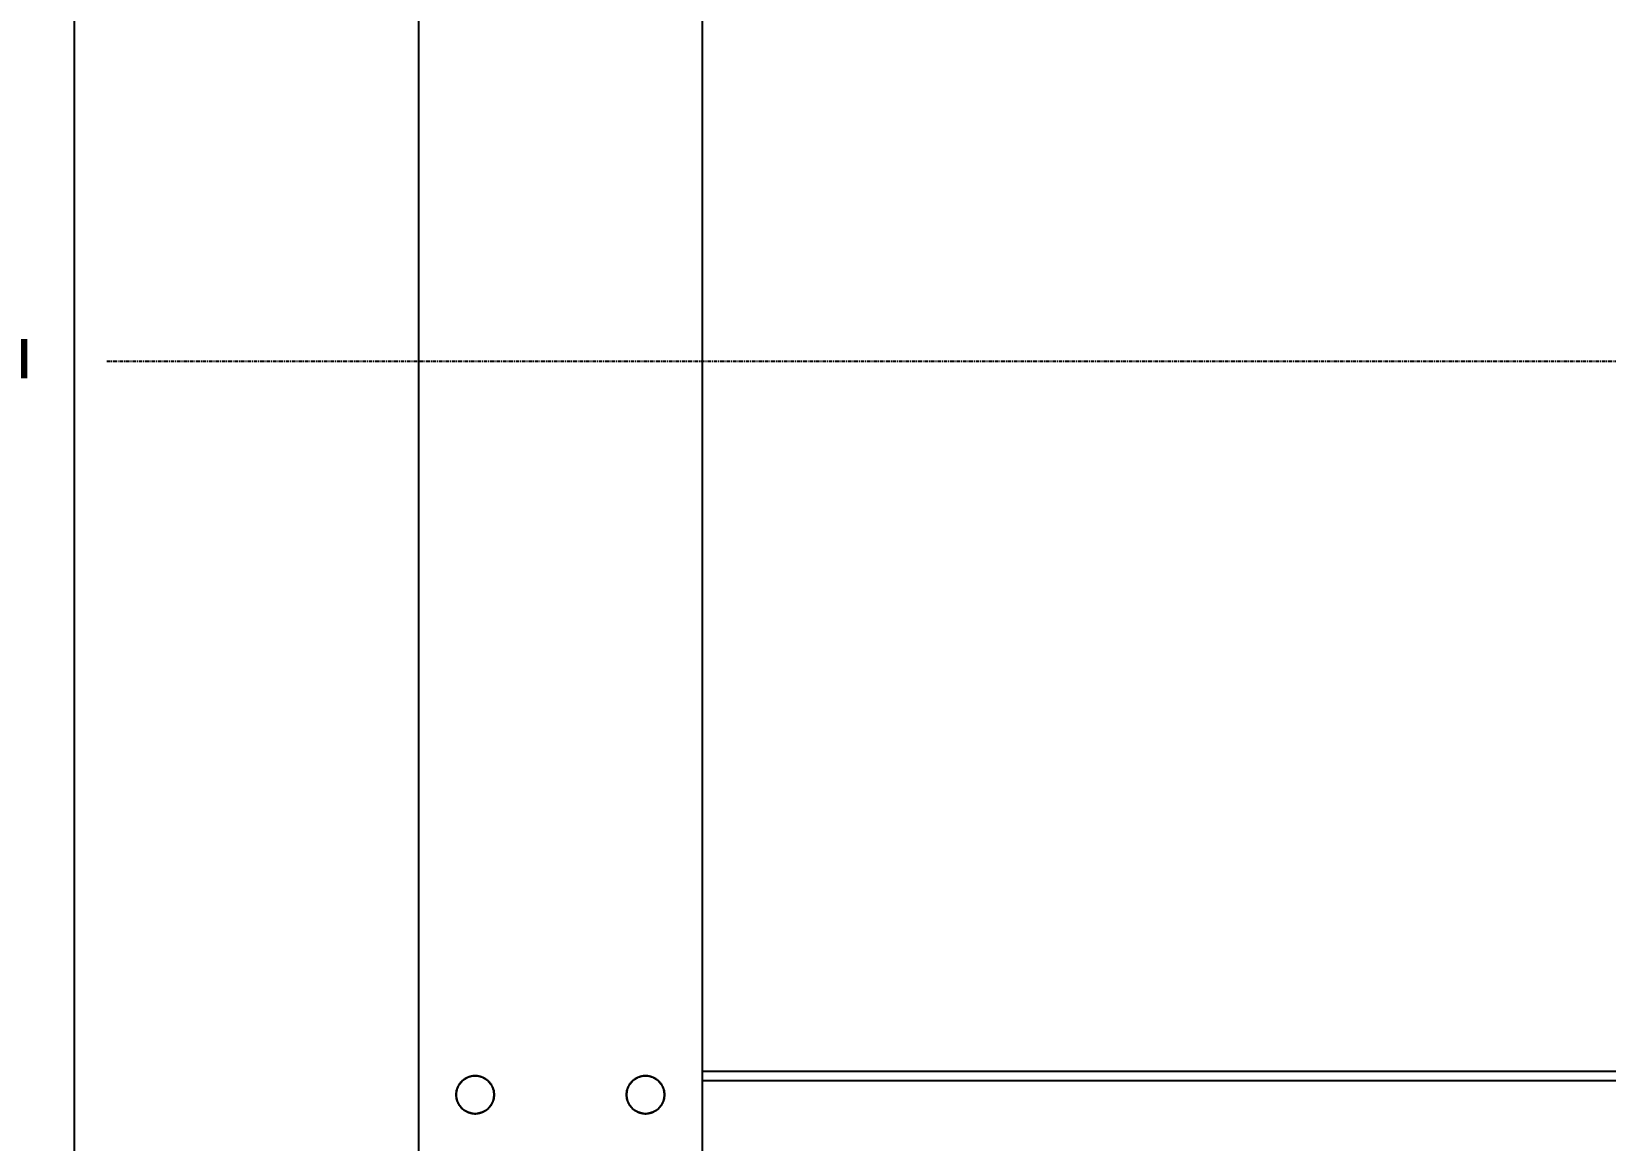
# Model space of a CAD drawing. Header units: millimetres. Extents: x 9226 to 36041, y 16031 to 21779.
# Drawn here: x 14409.5 to 14575.8, y 17306.1 to 17423.3 of the extents above; entities that cross this region are included whole.
import ezdxf

# ---------------------------------------------------------------- set-up
doc = ezdxf.new("R2010")
doc.units = ezdxf.units.MM
doc.linetypes.add('CENTER', pattern=[0.6, 0.375, -0.075, 0.075, -0.075])
doc.layers.add('02___PRT_ALL_AXES', color=7, linetype='Continuous')
doc.layers.add('center', color=1, linetype='CENTER')
doc.styles.get("Standard").update_dxf_attribs({"font": 'arial.ttf'})
doc.dimstyles.new('ISO-15', dxfattribs={"dimtxt": 15, "dimasz": 4, "dimexe": 1.25, "dimexo": 5, "dimgap": 5, "dimtad": 1, "dimtoh": 1, "dimdec": 1, "dimdsep": 46, "dimtxsty": 'Standard', "dimcen": 2.5, "dimadec": 0, "dimazin": 0, "dimtfac": 1, "dimtdec": 1, "dimtmove": 0, "dimatfit": 3, "dimfxl": 1, "dimarcsym": 0})

# ---------------------------------------------------------------- blocks, each defined once
blk = doc.blocks.new('*D284')
at = {"color": 0, "lineweight": -2, "transparency": 16777216}
for p, q in [((14460.33, 17564.46), (14412.73, 17564.46)), ((14413.98, 17560.46), (14413.98, 17222.46)), ((14445.33, 17218.46), (14412.73, 17218.46))]:
    blk.add_line(p, q, dxfattribs=at)
at = {"color": 0, "transparency": 16777216}
for points in [[(14413.32, 17560.46), (14414.65, 17560.46), (14413.98, 17564.46)], [(14413.32, 17222.46), (14414.65, 17222.46), (14413.98, 17218.46)]]:
    blk.add_solid(points, dxfattribs=at)
at = {"layer": 'Defpoints', "color": 0, "transparency": 16777216}
for p in [(14465.33, 17564.46), (14413.98, 17218.46), (14450.33, 17218.46)]:
    blk.add_point(p, dxfattribs=at)
at = {"color": 0, "transparency": 16777216, "insert": (14399.27, 17391.46), "char_height": 15, "attachment_point": 5, "rotation": 90}
blk.add_mtext('346mm [1\'-1 5/8"]', dxfattribs=at)

msp = doc.modelspace()

# ---------------------------------------------------------------- linework, layer by layer
at = {"color": 7, "linetype": 'Continuous'}
for p, q in [((14450.331, 17553.456), (14450.331, 17218.456)), ((14480.331, 17553.456), (14480.331, 17218.456)), ((14454.685, 17312.092), (14454.652, 17312.132)), ((14454.652, 17312.132), (14454.701, 17312.114)), ((14454.736, 17312.163), (14454.705, 17312.204)), ((14454.705, 17312.204), (14454.753, 17312.184)), ((14454.791, 17312.231), (14454.761, 17312.274)), ((14454.761, 17312.274), (14454.808, 17312.252)), ((14454.848, 17312.297), (14454.82, 17312.341)), ((14454.82, 17312.341), (14454.866, 17312.317)), ((14454.908, 17312.361), (14454.882, 17312.406)), ((14454.882, 17312.406), (14454.927, 17312.38)), ((14454.97, 17312.422), (14454.946, 17312.468)), ((14454.946, 17312.468), (14454.99, 17312.44)), ((14455.035, 17312.48), (14455.014, 17312.526)), ((14455.014, 17312.526), (14455.056, 17312.497)), ((14455.103, 17312.535), (14455.083, 17312.582)), ((14455.083, 17312.582), (14455.124, 17312.551)), ((14455.173, 17312.587), (14455.155, 17312.635)), ((14455.155, 17312.635), (14455.195, 17312.602)), ((14455.245, 17312.636), (14455.23, 17312.685)), ((14455.23, 17312.685), (14455.268, 17312.65)), ((14455.32, 17312.681), (14455.306, 17312.731)), ((14455.306, 17312.731), (14455.343, 17312.695)), ((14455.396, 17312.724), (14455.385, 17312.774)), ((14455.385, 17312.774), (14455.42, 17312.736)), ((14455.474, 17312.763), (14455.465, 17312.814)), ((14455.465, 17312.814), (14455.498, 17312.774)), ((14455.554, 17312.799), (14455.547, 17312.85)), ((14455.547, 17312.85), (14455.578, 17312.809)), ((14455.635, 17312.831), (14455.63, 17312.882)), ((14455.63, 17312.882), (14455.66, 17312.84)), ((14455.717, 17312.859), (14455.715, 17312.911)), ((14455.715, 17312.911), (14455.743, 17312.868)), ((14455.801, 17312.884), (14455.801, 17312.936)), ((14455.801, 17312.936), (14455.827, 17312.891)), ((14455.885, 17312.906), (14455.888, 17312.957)), ((14455.888, 17312.957), (14455.911, 17312.912)), ((14455.971, 17312.923), (14455.975, 17312.975)), ((14455.975, 17312.975), (14455.997, 17312.928)), ((14456.057, 17312.937), (14456.064, 17312.989)), ((14456.064, 17312.989), (14456.083, 17312.941)), ((14456.144, 17312.947), (14456.153, 17312.998)), ((14456.153, 17312.998), (14456.17, 17312.95)), ((14456.231, 17312.954), (14456.242, 17313.004)), ((14456.242, 17313.004), (14456.257, 17312.955)), ((14456.318, 17312.956), (14456.331, 17313.006)), ((14456.331, 17313.006), (14456.345, 17312.956)), ((14456.405, 17312.955), (14456.421, 17313.004)), ((14456.421, 17313.004), (14456.432, 17312.954)), ((14456.492, 17312.95), (14456.51, 17312.998)), ((14456.51, 17312.998), (14456.519, 17312.947)), ((14456.579, 17312.941), (14456.599, 17312.989)), ((14456.599, 17312.989), (14456.606, 17312.937)), ((14456.665, 17312.928), (14456.687, 17312.975)), ((14456.687, 17312.975), (14456.692, 17312.923)), ((14456.751, 17312.912), (14456.775, 17312.957)), ((14456.775, 17312.957), (14456.777, 17312.906)), ((14456.836, 17312.891), (14456.862, 17312.936)), ((14456.862, 17312.936), (14456.862, 17312.884)), ((14456.92, 17312.868), (14456.948, 17312.911)), ((14456.948, 17312.911), (14456.945, 17312.859)), ((14457.003, 17312.84), (14457.032, 17312.882)), ((14457.032, 17312.882), (14457.028, 17312.831)), ((14457.084, 17312.809), (14457.116, 17312.85)), ((14457.116, 17312.85), (14457.109, 17312.799)), ((14457.164, 17312.774), (14457.198, 17312.814)), ((14457.198, 17312.814), (14457.189, 17312.763)), ((14457.243, 17312.736), (14457.278, 17312.774)), ((14457.278, 17312.774), (14457.267, 17312.724)), ((14457.32, 17312.695), (14457.356, 17312.731)), ((14457.356, 17312.731), (14457.343, 17312.681)), ((14457.395, 17312.65), (14457.433, 17312.685)), ((14457.433, 17312.685), (14457.417, 17312.636)), ((14457.467, 17312.602), (14457.507, 17312.635)), ((14457.507, 17312.635), (14457.489, 17312.587)), ((14457.538, 17312.551), (14457.579, 17312.582)), ((14457.579, 17312.582), (14457.559, 17312.535)), ((14457.607, 17312.497), (14457.649, 17312.526)), ((14457.649, 17312.526), (14457.627, 17312.48)), ((14457.673, 17312.44), (14457.716, 17312.468)), ((14457.716, 17312.468), (14457.692, 17312.422)), ((14457.736, 17312.38), (14457.781, 17312.406)), ((14457.781, 17312.406), (14457.755, 17312.361)), ((14457.797, 17312.317), (14457.843, 17312.341)), ((14457.843, 17312.341), (14457.815, 17312.297)), ((14457.855, 17312.252), (14457.902, 17312.274)), ((14457.902, 17312.274), (14457.872, 17312.231)), ((14457.91, 17312.184), (14457.958, 17312.204)), ((14457.958, 17312.204), (14457.926, 17312.163)), ((14457.962, 17312.114), (14458.011, 17312.132)), ((14458.011, 17312.132), (14457.977, 17312.092)), ((14472.685, 17312.092), (14472.652, 17312.132)), ((14472.652, 17312.132), (14472.701, 17312.114)), ((14472.736, 17312.163), (14472.705, 17312.204)), ((14472.705, 17312.204), (14472.753, 17312.184)), ((14472.791, 17312.231), (14472.761, 17312.274)), ((14472.761, 17312.274), (14472.808, 17312.252)), ((14472.848, 17312.297), (14472.82, 17312.341)), ((14472.82, 17312.341), (14472.866, 17312.317)), ((14472.908, 17312.361), (14472.882, 17312.406)), ((14472.882, 17312.406), (14472.927, 17312.38)), ((14472.97, 17312.422), (14472.946, 17312.468)), ((14472.946, 17312.468), (14472.99, 17312.44)), ((14473.035, 17312.48), (14473.014, 17312.526)), ((14473.014, 17312.526), (14473.056, 17312.497)), ((14473.103, 17312.535), (14473.083, 17312.582)), ((14473.083, 17312.582), (14473.124, 17312.551)), ((14473.173, 17312.587), (14473.155, 17312.635)), ((14473.155, 17312.635), (14473.195, 17312.602)), ((14473.245, 17312.636), (14473.23, 17312.685)), ((14473.23, 17312.685), (14473.268, 17312.65)), ((14473.32, 17312.681), (14473.306, 17312.731)), ((14473.306, 17312.731), (14473.343, 17312.695)), ((14473.396, 17312.724), (14473.385, 17312.774)), ((14473.385, 17312.774), (14473.42, 17312.736)), ((14473.474, 17312.763), (14473.465, 17312.814)), ((14473.465, 17312.814), (14473.498, 17312.774)), ((14473.554, 17312.799), (14473.547, 17312.85)), ((14473.547, 17312.85), (14473.578, 17312.809)), ((14473.635, 17312.831), (14473.63, 17312.882)), ((14473.63, 17312.882), (14473.66, 17312.84)), ((14473.717, 17312.859), (14473.715, 17312.911)), ((14473.715, 17312.911), (14473.743, 17312.868)), ((14473.801, 17312.884), (14473.801, 17312.936)), ((14473.801, 17312.936), (14473.827, 17312.891)), ((14473.885, 17312.906), (14473.888, 17312.957)), ((14473.888, 17312.957), (14473.911, 17312.912)), ((14473.971, 17312.923), (14473.975, 17312.975)), ((14473.975, 17312.975), (14473.997, 17312.928)), ((14474.057, 17312.937), (14474.064, 17312.989)), ((14474.064, 17312.989), (14474.083, 17312.941)), ((14474.144, 17312.947), (14474.153, 17312.998)), ((14474.153, 17312.998), (14474.17, 17312.95)), ((14474.231, 17312.954), (14474.242, 17313.004)), ((14474.242, 17313.004), (14474.257, 17312.955)), ((14474.318, 17312.956), (14474.331, 17313.006)), ((14474.331, 17313.006), (14474.345, 17312.956)), ((14474.405, 17312.955), (14474.421, 17313.004)), ((14474.421, 17313.004), (14474.432, 17312.954)), ((14474.492, 17312.95), (14474.51, 17312.998)), ((14474.51, 17312.998), (14474.519, 17312.947)), ((14474.579, 17312.941), (14474.599, 17312.989)), ((14474.599, 17312.989), (14474.606, 17312.937)), ((14474.665, 17312.928), (14474.687, 17312.975)), ((14474.687, 17312.975), (14474.692, 17312.923)), ((14474.751, 17312.912), (14474.775, 17312.957)), ((14474.775, 17312.957), (14474.777, 17312.906)), ((14474.836, 17312.891), (14474.862, 17312.936)), ((14474.862, 17312.936), (14474.862, 17312.884)), ((14474.92, 17312.868), (14474.948, 17312.911)), ((14474.948, 17312.911), (14474.945, 17312.859)), ((14475.003, 17312.84), (14475.032, 17312.882)), ((14475.032, 17312.882), (14475.028, 17312.831)), ((14475.084, 17312.809), (14475.116, 17312.85)), ((14475.116, 17312.85), (14475.109, 17312.799)), ((14475.164, 17312.774), (14475.198, 17312.814)), ((14475.198, 17312.814), (14475.189, 17312.763)), ((14475.243, 17312.736), (14475.278, 17312.774)), ((14475.278, 17312.774), (14475.267, 17312.724)), ((14475.32, 17312.695), (14475.356, 17312.731)), ((14475.356, 17312.731), (14475.343, 17312.681)), ((14475.395, 17312.65), (14475.433, 17312.685)), ((14475.433, 17312.685), (14475.417, 17312.636)), ((14475.467, 17312.602), (14475.507, 17312.635)), ((14475.507, 17312.635), (14475.489, 17312.587)), ((14475.538, 17312.551), (14475.579, 17312.582)), ((14475.579, 17312.582), (14475.559, 17312.535)), ((14475.607, 17312.497), (14475.649, 17312.526)), ((14475.649, 17312.526), (14475.627, 17312.48)), ((14475.673, 17312.44), (14475.716, 17312.468)), ((14475.716, 17312.468), (14475.692, 17312.422)), ((14475.736, 17312.38), (14475.781, 17312.406)), ((14475.781, 17312.406), (14475.755, 17312.361)), ((14475.797, 17312.317), (14475.843, 17312.341)), ((14475.843, 17312.341), (14475.815, 17312.297)), ((14475.855, 17312.252), (14475.902, 17312.274)), ((14475.902, 17312.274), (14475.872, 17312.231)), ((14475.91, 17312.184), (14475.958, 17312.204)), ((14475.958, 17312.204), (14475.926, 17312.163)), ((14475.962, 17312.114), (14476.011, 17312.132)), ((14476.011, 17312.132), (14475.977, 17312.092)), ((14480.331, 17313.456), (15017.331, 17313.456)), ((14454.281, 17310.956), (14454.331, 17310.969)), ((14454.331, 17310.943), (14454.281, 17310.956)), ((14454.283, 17311.046), (14454.334, 17311.057)), ((14454.333, 17311.03), (14454.283, 17311.046)), ((14454.283, 17310.867), (14454.333, 17310.882)), ((14454.334, 17310.855), (14454.283, 17310.867)), ((14454.289, 17311.135), (14454.34, 17311.144)), ((14454.338, 17311.117), (14454.289, 17311.135)), ((14454.289, 17310.777), (14454.338, 17310.795)), ((14454.34, 17310.768), (14454.289, 17310.777)), ((14454.299, 17311.224), (14454.35, 17311.23)), ((14454.347, 17311.204), (14454.299, 17311.224)), ((14454.299, 17310.689), (14454.347, 17310.708)), ((14454.35, 17310.682), (14454.299, 17310.689)), ((14454.312, 17311.312), (14454.364, 17311.317)), ((14454.359, 17311.29), (14454.312, 17311.312)), ((14454.312, 17310.6), (14454.359, 17310.622)), ((14454.364, 17310.596), (14454.312, 17310.6)), ((14454.33, 17311.4), (14454.382, 17311.402)), ((14454.376, 17311.376), (14454.33, 17311.4)), ((14454.33, 17310.512), (14454.376, 17310.536)), ((14454.382, 17310.51), (14454.33, 17310.512)), ((14454.396, 17311.461), (14454.351, 17311.487)), ((14454.351, 17311.487), (14454.403, 17311.487)), ((14454.351, 17310.426), (14454.396, 17310.451)), ((14454.403, 17310.426), (14454.351, 17310.426)), ((14454.42, 17311.545), (14454.376, 17311.573)), ((14454.376, 17311.573), (14454.428, 17311.57)), ((14454.447, 17311.628), (14454.405, 17311.657)), ((14454.405, 17311.657), (14454.456, 17311.653)), ((14454.478, 17311.709), (14454.437, 17311.741)), ((14454.437, 17311.741), (14454.489, 17311.734)), ((14454.513, 17311.789), (14454.473, 17311.822)), ((14454.473, 17311.822), (14454.524, 17311.813)), ((14454.551, 17311.868), (14454.513, 17311.903)), ((14454.513, 17311.903), (14454.563, 17311.891)), ((14454.593, 17311.944), (14454.556, 17311.981)), ((14454.556, 17311.981), (14454.606, 17311.968)), ((14454.637, 17312.019), (14454.602, 17312.058)), ((14454.602, 17312.058), (14454.652, 17312.042)), ((14458.011, 17312.042), (14458.06, 17312.058)), ((14458.06, 17312.058), (14458.025, 17312.019)), ((14458.057, 17311.968), (14458.107, 17311.981)), ((14458.107, 17311.981), (14458.07, 17311.944)), ((14458.099, 17311.891), (14458.15, 17311.903)), ((14458.15, 17311.903), (14458.111, 17311.868)), ((14458.138, 17311.813), (14458.189, 17311.822)), ((14458.189, 17311.822), (14458.149, 17311.789)), ((14458.174, 17311.734), (14458.225, 17311.741)), ((14458.225, 17311.741), (14458.184, 17311.709)), ((14458.206, 17311.653), (14458.258, 17311.657)), ((14458.258, 17311.657), (14458.215, 17311.628)), ((14458.235, 17311.57), (14458.286, 17311.573)), ((14458.286, 17311.573), (14458.243, 17311.545)), ((14458.26, 17311.487), (14458.311, 17311.487)), ((14458.311, 17310.426), (14458.26, 17310.426)), ((14458.311, 17311.487), (14458.267, 17311.461)), ((14458.267, 17310.451), (14458.311, 17310.426)), ((14458.281, 17311.402), (14458.333, 17311.4)), ((14458.333, 17310.512), (14458.281, 17310.51)), ((14458.333, 17311.4), (14458.287, 17311.376)), ((14458.287, 17310.536), (14458.333, 17310.512)), ((14458.298, 17311.317), (14458.35, 17311.312)), ((14458.35, 17310.6), (14458.298, 17310.596)), ((14458.35, 17311.312), (14458.303, 17311.29)), ((14458.303, 17310.622), (14458.35, 17310.6)), ((14458.312, 17311.23), (14458.364, 17311.224)), ((14458.364, 17310.689), (14458.312, 17310.682)), ((14458.364, 17311.224), (14458.316, 17311.204)), ((14458.316, 17310.708), (14458.364, 17310.689)), ((14458.322, 17311.144), (14458.373, 17311.135)), ((14458.373, 17310.777), (14458.322, 17310.768)), ((14458.373, 17311.135), (14458.325, 17311.117)), ((14458.325, 17310.795), (14458.373, 17310.777)), ((14458.329, 17311.057), (14458.379, 17311.046)), ((14458.379, 17310.867), (14458.329, 17310.855)), ((14458.379, 17311.046), (14458.33, 17311.03)), ((14458.33, 17310.882), (14458.379, 17310.867)), ((14458.331, 17310.969), (14458.381, 17310.956)), ((14458.381, 17310.956), (14458.331, 17310.943)), ((14472.281, 17310.956), (14472.331, 17310.969)), ((14472.331, 17310.943), (14472.281, 17310.956)), ((14472.283, 17311.046), (14472.334, 17311.057)), ((14472.333, 17311.03), (14472.283, 17311.046)), ((14472.283, 17310.867), (14472.333, 17310.882)), ((14472.334, 17310.855), (14472.283, 17310.867)), ((14472.289, 17311.135), (14472.34, 17311.144)), ((14472.338, 17311.117), (14472.289, 17311.135)), ((14472.289, 17310.777), (14472.338, 17310.795)), ((14472.34, 17310.768), (14472.289, 17310.777)), ((14472.299, 17311.224), (14472.35, 17311.23)), ((14472.347, 17311.204), (14472.299, 17311.224)), ((14472.299, 17310.689), (14472.347, 17310.708)), ((14472.35, 17310.682), (14472.299, 17310.689)), ((14472.312, 17311.312), (14472.364, 17311.317)), ((14472.359, 17311.29), (14472.312, 17311.312)), ((14472.312, 17310.6), (14472.359, 17310.622)), ((14472.364, 17310.596), (14472.312, 17310.6)), ((14472.33, 17311.4), (14472.382, 17311.402)), ((14472.376, 17311.376), (14472.33, 17311.4)), ((14472.33, 17310.512), (14472.376, 17310.536)), ((14472.382, 17310.51), (14472.33, 17310.512)), ((14472.396, 17311.461), (14472.351, 17311.487)), ((14472.351, 17311.487), (14472.403, 17311.487)), ((14472.351, 17310.426), (14472.396, 17310.451)), ((14472.403, 17310.426), (14472.351, 17310.426)), ((14472.42, 17311.545), (14472.376, 17311.573)), ((14472.376, 17311.573), (14472.428, 17311.57)), ((14472.447, 17311.628), (14472.405, 17311.657)), ((14472.405, 17311.657), (14472.456, 17311.653)), ((14472.478, 17311.709), (14472.437, 17311.741)), ((14472.437, 17311.741), (14472.489, 17311.734)), ((14472.513, 17311.789), (14472.473, 17311.822)), ((14472.473, 17311.822), (14472.524, 17311.813)), ((14472.551, 17311.868), (14472.513, 17311.903)), ((14472.513, 17311.903), (14472.563, 17311.891)), ((14472.593, 17311.944), (14472.556, 17311.981)), ((14472.556, 17311.981), (14472.606, 17311.968)), ((14472.637, 17312.019), (14472.602, 17312.058)), ((14472.602, 17312.058), (14472.652, 17312.042)), ((14476.011, 17312.042), (14476.06, 17312.058)), ((14476.06, 17312.058), (14476.025, 17312.019)), ((14476.057, 17311.968), (14476.107, 17311.981)), ((14476.107, 17311.981), (14476.07, 17311.944)), ((14476.099, 17311.891), (14476.15, 17311.903)), ((14476.15, 17311.903), (14476.111, 17311.868)), ((14476.138, 17311.813), (14476.189, 17311.822)), ((14476.189, 17311.822), (14476.149, 17311.789)), ((14476.174, 17311.734), (14476.225, 17311.741)), ((14476.225, 17311.741), (14476.184, 17311.709)), ((14476.206, 17311.653), (14476.258, 17311.657)), ((14476.258, 17311.657), (14476.215, 17311.628)), ((14476.235, 17311.57), (14476.286, 17311.573)), ((14476.286, 17311.573), (14476.243, 17311.545)), ((14476.26, 17311.487), (14476.311, 17311.487)), ((14476.311, 17310.426), (14476.26, 17310.426)), ((14476.311, 17311.487), (14476.267, 17311.461)), ((14476.267, 17310.451), (14476.311, 17310.426)), ((14476.281, 17311.402), (14476.333, 17311.4)), ((14476.333, 17310.512), (14476.281, 17310.51)), ((14476.333, 17311.4), (14476.287, 17311.376)), ((14476.287, 17310.536), (14476.333, 17310.512)), ((14476.298, 17311.317), (14476.35, 17311.312)), ((14476.35, 17310.6), (14476.298, 17310.596)), ((14476.35, 17311.312), (14476.303, 17311.29)), ((14476.303, 17310.622), (14476.35, 17310.6)), ((14476.312, 17311.23), (14476.364, 17311.224)), ((14476.364, 17310.689), (14476.312, 17310.682)), ((14476.364, 17311.224), (14476.316, 17311.204)), ((14476.316, 17310.708), (14476.364, 17310.689)), ((14476.322, 17311.144), (14476.373, 17311.135)), ((14476.373, 17310.777), (14476.322, 17310.768)), ((14476.373, 17311.135), (14476.325, 17311.117)), ((14476.325, 17310.795), (14476.373, 17310.777)), ((14476.329, 17311.057), (14476.379, 17311.046)), ((14476.379, 17310.867), (14476.329, 17310.855)), ((14476.379, 17311.046), (14476.33, 17311.03)), ((14476.33, 17310.882), (14476.379, 17310.867)), ((14476.331, 17310.969), (14476.381, 17310.956)), ((14476.381, 17310.956), (14476.331, 17310.943)), ((14454.376, 17310.34), (14454.42, 17310.367)), ((14454.428, 17310.342), (14454.376, 17310.34)), ((14454.405, 17310.255), (14454.447, 17310.285)), ((14454.456, 17310.259), (14454.405, 17310.255)), ((14454.437, 17310.172), (14454.478, 17310.203)), ((14454.489, 17310.178), (14454.437, 17310.172)), ((14454.473, 17310.09), (14454.513, 17310.123)), ((14454.524, 17310.099), (14454.473, 17310.09)), ((14454.513, 17310.009), (14454.551, 17310.045)), ((14454.563, 17310.021), (14454.513, 17310.009)), ((14454.556, 17309.931), (14454.593, 17309.968)), ((14454.606, 17309.944), (14454.556, 17309.931)), ((14454.602, 17309.855), (14454.637, 17309.893)), ((14454.652, 17309.87), (14454.602, 17309.855)), ((14454.652, 17309.78), (14454.685, 17309.82)), ((14454.701, 17309.798), (14454.652, 17309.78)), ((14454.705, 17309.708), (14454.736, 17309.749)), ((14454.753, 17309.728), (14454.705, 17309.708)), ((14454.761, 17309.638), (14454.791, 17309.681)), ((14454.808, 17309.66), (14454.761, 17309.638)), ((14454.82, 17309.571), (14454.848, 17309.615)), ((14454.866, 17309.595), (14454.82, 17309.571)), ((14454.882, 17309.507), (14454.908, 17309.551)), ((14454.927, 17309.532), (14454.882, 17309.507)), ((14454.946, 17309.445), (14454.97, 17309.491)), ((14454.99, 17309.473), (14454.946, 17309.445)), ((14455.014, 17309.386), (14455.035, 17309.433)), ((14455.056, 17309.415), (14455.014, 17309.386)), ((14455.083, 17309.33), (14455.103, 17309.378)), ((14455.124, 17309.361), (14455.083, 17309.33)), ((14455.155, 17309.277), (14455.173, 17309.326)), ((14455.195, 17309.31), (14455.155, 17309.277)), ((14455.23, 17309.227), (14455.245, 17309.277)), ((14455.268, 17309.262), (14455.23, 17309.227)), ((14455.306, 17309.181), (14455.32, 17309.231)), ((14455.343, 17309.217), (14455.306, 17309.181)), ((14455.385, 17309.138), (14455.396, 17309.188)), ((14455.42, 17309.176), (14455.385, 17309.138)), ((14455.465, 17309.098), (14455.474, 17309.149)), ((14455.498, 17309.138), (14455.465, 17309.098)), ((14455.547, 17309.062), (14455.554, 17309.113)), ((14455.578, 17309.103), (14455.547, 17309.062)), ((14455.63, 17309.03), (14455.635, 17309.081)), ((14455.66, 17309.072), (14455.63, 17309.03)), ((14455.715, 17309.001), (14455.717, 17309.053)), ((14455.743, 17309.045), (14455.715, 17309.001)), ((14455.801, 17308.976), (14455.801, 17309.028)), ((14455.827, 17309.021), (14455.801, 17308.976)), ((14455.888, 17308.955), (14455.885, 17309.006)), ((14455.911, 17309.001), (14455.888, 17308.955)), ((14455.975, 17308.937), (14455.971, 17308.989)), ((14455.997, 17308.984), (14455.975, 17308.937)), ((14456.064, 17308.924), (14456.057, 17308.975)), ((14456.083, 17308.971), (14456.064, 17308.924)), ((14456.153, 17308.914), (14456.144, 17308.965)), ((14456.17, 17308.963), (14456.153, 17308.914)), ((14456.242, 17308.908), (14456.231, 17308.959)), ((14456.257, 17308.957), (14456.242, 17308.908)), ((14456.331, 17308.906), (14456.318, 17308.956)), ((14456.345, 17308.956), (14456.331, 17308.906)), ((14456.421, 17308.908), (14456.405, 17308.957)), ((14456.432, 17308.959), (14456.421, 17308.908)), ((14456.51, 17308.914), (14456.492, 17308.963)), ((14456.519, 17308.965), (14456.51, 17308.914)), ((14456.599, 17308.924), (14456.579, 17308.971)), ((14456.606, 17308.975), (14456.599, 17308.924)), ((14456.687, 17308.937), (14456.665, 17308.984)), ((14456.692, 17308.989), (14456.687, 17308.937)), ((14456.775, 17308.955), (14456.751, 17309.001)), ((14456.777, 17309.006), (14456.775, 17308.955)), ((14456.862, 17308.976), (14456.836, 17309.021)), ((14456.862, 17309.028), (14456.862, 17308.976)), ((14456.948, 17309.001), (14456.92, 17309.045)), ((14456.945, 17309.053), (14456.948, 17309.001)), ((14457.032, 17309.03), (14457.003, 17309.072)), ((14457.028, 17309.081), (14457.032, 17309.03)), ((14457.116, 17309.062), (14457.084, 17309.103)), ((14457.109, 17309.113), (14457.116, 17309.062)), ((14457.198, 17309.098), (14457.164, 17309.138)), ((14457.189, 17309.149), (14457.198, 17309.098)), ((14457.278, 17309.138), (14457.243, 17309.176)), ((14457.267, 17309.188), (14457.278, 17309.138)), ((14457.356, 17309.181), (14457.32, 17309.217)), ((14457.343, 17309.231), (14457.356, 17309.181)), ((14457.433, 17309.227), (14457.395, 17309.262)), ((14457.417, 17309.277), (14457.433, 17309.227)), ((14457.507, 17309.277), (14457.467, 17309.31)), ((14457.489, 17309.326), (14457.507, 17309.277)), ((14457.579, 17309.33), (14457.538, 17309.361)), ((14457.559, 17309.378), (14457.579, 17309.33)), ((14457.649, 17309.386), (14457.607, 17309.415)), ((14457.627, 17309.433), (14457.649, 17309.386)), ((14457.716, 17309.445), (14457.673, 17309.473)), ((14457.692, 17309.491), (14457.716, 17309.445)), ((14457.781, 17309.507), (14457.736, 17309.532)), ((14457.755, 17309.551), (14457.781, 17309.507)), ((14457.843, 17309.571), (14457.797, 17309.595)), ((14457.815, 17309.615), (14457.843, 17309.571)), ((14457.902, 17309.638), (14457.855, 17309.66)), ((14457.872, 17309.681), (14457.902, 17309.638)), ((14457.958, 17309.708), (14457.91, 17309.728)), ((14457.926, 17309.749), (14457.958, 17309.708)), ((14458.011, 17309.78), (14457.962, 17309.798)), ((14457.977, 17309.82), (14458.011, 17309.78)), ((14458.06, 17309.855), (14458.011, 17309.87)), ((14458.025, 17309.893), (14458.06, 17309.855)), ((14458.107, 17309.931), (14458.057, 17309.944)), ((14458.07, 17309.968), (14458.107, 17309.931)), ((14458.15, 17310.009), (14458.099, 17310.021)), ((14458.111, 17310.045), (14458.15, 17310.009)), ((14458.189, 17310.09), (14458.138, 17310.099)), ((14458.149, 17310.123), (14458.189, 17310.09)), ((14458.225, 17310.172), (14458.174, 17310.178)), ((14458.184, 17310.203), (14458.225, 17310.172)), ((14458.258, 17310.255), (14458.206, 17310.259)), ((14458.215, 17310.285), (14458.258, 17310.255)), ((14458.286, 17310.34), (14458.235, 17310.342)), ((14458.243, 17310.367), (14458.286, 17310.34)), ((14472.376, 17310.34), (14472.42, 17310.367)), ((14472.428, 17310.342), (14472.376, 17310.34)), ((14472.405, 17310.255), (14472.447, 17310.285)), ((14472.456, 17310.259), (14472.405, 17310.255)), ((14472.437, 17310.172), (14472.478, 17310.203)), ((14472.489, 17310.178), (14472.437, 17310.172)), ((14472.473, 17310.09), (14472.513, 17310.123)), ((14472.524, 17310.099), (14472.473, 17310.09)), ((14472.513, 17310.009), (14472.551, 17310.045)), ((14472.563, 17310.021), (14472.513, 17310.009)), ((14472.556, 17309.931), (14472.593, 17309.968)), ((14472.606, 17309.944), (14472.556, 17309.931)), ((14472.602, 17309.855), (14472.637, 17309.893)), ((14472.652, 17309.87), (14472.602, 17309.855)), ((14472.652, 17309.78), (14472.685, 17309.82)), ((14472.701, 17309.798), (14472.652, 17309.78)), ((14472.705, 17309.708), (14472.736, 17309.749)), ((14472.753, 17309.728), (14472.705, 17309.708)), ((14472.761, 17309.638), (14472.791, 17309.681)), ((14472.808, 17309.66), (14472.761, 17309.638)), ((14472.82, 17309.571), (14472.848, 17309.615)), ((14472.866, 17309.595), (14472.82, 17309.571)), ((14472.882, 17309.507), (14472.908, 17309.551)), ((14472.927, 17309.532), (14472.882, 17309.507)), ((14472.946, 17309.445), (14472.97, 17309.491)), ((14472.99, 17309.473), (14472.946, 17309.445)), ((14473.014, 17309.386), (14473.035, 17309.433)), ((14473.056, 17309.415), (14473.014, 17309.386)), ((14473.083, 17309.33), (14473.103, 17309.378)), ((14473.124, 17309.361), (14473.083, 17309.33)), ((14473.155, 17309.277), (14473.173, 17309.326)), ((14473.195, 17309.31), (14473.155, 17309.277)), ((14473.23, 17309.227), (14473.245, 17309.277)), ((14473.268, 17309.262), (14473.23, 17309.227)), ((14473.306, 17309.181), (14473.32, 17309.231)), ((14473.343, 17309.217), (14473.306, 17309.181)), ((14473.385, 17309.138), (14473.396, 17309.188)), ((14473.42, 17309.176), (14473.385, 17309.138)), ((14473.465, 17309.098), (14473.474, 17309.149)), ((14473.498, 17309.138), (14473.465, 17309.098)), ((14473.547, 17309.062), (14473.554, 17309.113)), ((14473.578, 17309.103), (14473.547, 17309.062)), ((14473.63, 17309.03), (14473.635, 17309.081)), ((14473.66, 17309.072), (14473.63, 17309.03)), ((14473.715, 17309.001), (14473.717, 17309.053)), ((14473.743, 17309.045), (14473.715, 17309.001)), ((14473.801, 17308.976), (14473.801, 17309.028)), ((14473.827, 17309.021), (14473.801, 17308.976)), ((14473.888, 17308.955), (14473.885, 17309.006)), ((14473.911, 17309.001), (14473.888, 17308.955)), ((14473.975, 17308.937), (14473.971, 17308.989)), ((14473.997, 17308.984), (14473.975, 17308.937)), ((14474.064, 17308.924), (14474.057, 17308.975)), ((14474.083, 17308.971), (14474.064, 17308.924)), ((14474.153, 17308.914), (14474.144, 17308.965)), ((14474.17, 17308.963), (14474.153, 17308.914)), ((14474.242, 17308.908), (14474.231, 17308.959)), ((14474.257, 17308.957), (14474.242, 17308.908)), ((14474.331, 17308.906), (14474.318, 17308.956)), ((14474.345, 17308.956), (14474.331, 17308.906)), ((14474.421, 17308.908), (14474.405, 17308.957)), ((14474.432, 17308.959), (14474.421, 17308.908)), ((14474.51, 17308.914), (14474.492, 17308.963)), ((14474.519, 17308.965), (14474.51, 17308.914)), ((14474.599, 17308.924), (14474.579, 17308.971)), ((14474.606, 17308.975), (14474.599, 17308.924)), ((14474.687, 17308.937), (14474.665, 17308.984)), ((14474.692, 17308.989), (14474.687, 17308.937)), ((14474.775, 17308.955), (14474.751, 17309.001)), ((14474.777, 17309.006), (14474.775, 17308.955)), ((14474.862, 17308.976), (14474.836, 17309.021)), ((14474.862, 17309.028), (14474.862, 17308.976)), ((14474.948, 17309.001), (14474.92, 17309.045)), ((14474.945, 17309.053), (14474.948, 17309.001)), ((14475.032, 17309.03), (14475.003, 17309.072)), ((14475.028, 17309.081), (14475.032, 17309.03)), ((14475.116, 17309.062), (14475.084, 17309.103)), ((14475.109, 17309.113), (14475.116, 17309.062)), ((14475.198, 17309.098), (14475.164, 17309.138)), ((14475.189, 17309.149), (14475.198, 17309.098)), ((14475.278, 17309.138), (14475.243, 17309.176)), ((14475.267, 17309.188), (14475.278, 17309.138)), ((14475.356, 17309.181), (14475.32, 17309.217)), ((14475.343, 17309.231), (14475.356, 17309.181)), ((14475.433, 17309.227), (14475.395, 17309.262)), ((14475.417, 17309.277), (14475.433, 17309.227)), ((14475.507, 17309.277), (14475.467, 17309.31)), ((14475.489, 17309.326), (14475.507, 17309.277)), ((14475.579, 17309.33), (14475.538, 17309.361)), ((14475.559, 17309.378), (14475.579, 17309.33)), ((14475.649, 17309.386), (14475.607, 17309.415)), ((14475.627, 17309.433), (14475.649, 17309.386)), ((14475.716, 17309.445), (14475.673, 17309.473)), ((14475.692, 17309.491), (14475.716, 17309.445)), ((14475.781, 17309.507), (14475.736, 17309.532)), ((14475.755, 17309.551), (14475.781, 17309.507)), ((14475.843, 17309.571), (14475.797, 17309.595)), ((14475.815, 17309.615), (14475.843, 17309.571)), ((14475.902, 17309.638), (14475.855, 17309.66)), ((14475.872, 17309.681), (14475.902, 17309.638)), ((14475.958, 17309.708), (14475.91, 17309.728)), ((14475.926, 17309.749), (14475.958, 17309.708)), ((14476.011, 17309.78), (14475.962, 17309.798)), ((14475.977, 17309.82), (14476.011, 17309.78)), ((14476.06, 17309.855), (14476.011, 17309.87)), ((14476.025, 17309.893), (14476.06, 17309.855)), ((14476.107, 17309.931), (14476.057, 17309.944)), ((14476.07, 17309.968), (14476.107, 17309.931)), ((14476.15, 17310.009), (14476.099, 17310.021)), ((14476.111, 17310.045), (14476.15, 17310.009)), ((14476.189, 17310.09), (14476.138, 17310.099)), ((14476.149, 17310.123), (14476.189, 17310.09)), ((14476.225, 17310.172), (14476.174, 17310.178)), ((14476.184, 17310.203), (14476.225, 17310.172)), ((14476.258, 17310.255), (14476.206, 17310.259)), ((14476.215, 17310.285), (14476.258, 17310.255)), ((14476.286, 17310.34), (14476.235, 17310.342)), ((14476.243, 17310.367), (14476.286, 17310.34))]:
    msp.add_line(p, q, dxfattribs=at)
for centre, start, end in [((14456.331, 17310.956), 145.38416, 147.11584), ((14456.331, 17310.956), 142.88416, 144.61584), ((14456.331, 17310.956), 140.38416, 142.11584), ((14456.331, 17310.956), 137.88416, 139.61584), ((14456.331, 17310.956), 135.38416, 137.11584), ((14456.331, 17310.956), 132.88416, 134.61584), ((14456.331, 17310.956), 130.38416, 132.11584), ((14456.331, 17310.956), 127.88416, 129.61584), ((14456.331, 17310.956), 125.38416, 127.11584), ((14456.331, 17310.956), 122.88416, 124.61584), ((14456.331, 17310.956), 120.38416, 122.11584), ((14456.331, 17310.956), 117.88416, 119.61584), ((14456.331, 17310.956), 115.38416, 117.11584), ((14456.331, 17310.956), 112.88416, 114.61584), ((14456.331, 17310.956), 110.38416, 112.11584), ((14456.331, 17310.956), 107.88416, 109.61584), ((14456.331, 17310.956), 105.38416, 107.11584), ((14456.331, 17310.956), 102.88416, 104.61584), ((14456.331, 17310.956), 100.38416, 102.11584), ((14456.331, 17310.956), 97.88416, 99.61584), ((14456.331, 17310.956), 95.38416, 97.11584), ((14456.331, 17310.956), 92.88416, 94.61584), ((14456.331, 17310.956), 90.38416, 92.11584), ((14456.331, 17310.956), 87.88416, 89.61584), ((14456.331, 17310.956), 85.38416, 87.11584), ((14456.331, 17310.956), 82.88416, 84.61584), ((14456.331, 17310.956), 80.38416, 82.11584), ((14456.331, 17310.956), 77.88416, 79.61584), ((14456.331, 17310.956), 75.38416, 77.11584), ((14456.331, 17310.956), 72.88416, 74.61584), ((14456.331, 17310.956), 70.38416, 72.11584), ((14456.331, 17310.956), 67.88416, 69.61584), ((14456.331, 17310.956), 65.38416, 67.11584), ((14456.331, 17310.956), 62.88416, 64.61584), ((14456.331, 17310.956), 60.38416, 62.11584), ((14456.331, 17310.956), 57.88416, 59.61584), ((14456.331, 17310.956), 55.38416, 57.11584), ((14456.331, 17310.956), 52.88416, 54.61584), ((14456.331, 17310.956), 50.38416, 52.11584), ((14456.331, 17310.956), 47.88416, 49.61584), ((14456.331, 17310.956), 45.38416, 47.11584), ((14456.331, 17310.956), 42.88416, 44.61584), ((14456.331, 17310.956), 40.38416, 42.11584), ((14456.331, 17310.956), 37.88416, 39.61584), ((14456.331, 17310.956), 35.38416, 37.11584), ((14456.331, 17310.956), 32.88416, 34.61584), ((14474.331, 17310.956), 145.38416, 147.11584), ((14474.331, 17310.956), 142.88416, 144.61584), ((14474.331, 17310.956), 140.38416, 142.11584), ((14474.331, 17310.956), 137.88416, 139.61584), ((14474.331, 17310.956), 135.38416, 137.11584), ((14474.331, 17310.956), 132.88416, 134.61584), ((14474.331, 17310.956), 130.38416, 132.11584), ((14474.331, 17310.956), 127.88416, 129.61584), ((14474.331, 17310.956), 125.38416, 127.11584), ((14474.331, 17310.956), 122.88416, 124.61584), ((14474.331, 17310.956), 120.38416, 122.11584), ((14474.331, 17310.956), 117.88416, 119.61584), ((14474.331, 17310.956), 115.38416, 117.11584), ((14474.331, 17310.956), 112.88416, 114.61584), ((14474.331, 17310.956), 110.38416, 112.11584), ((14474.331, 17310.956), 107.88416, 109.61584), ((14474.331, 17310.956), 105.38416, 107.11584), ((14474.331, 17310.956), 102.88416, 104.61584), ((14474.331, 17310.956), 100.38416, 102.11584), ((14474.331, 17310.956), 97.88416, 99.61584), ((14474.331, 17310.956), 95.38416, 97.11584), ((14474.331, 17310.956), 92.88416, 94.61584), ((14474.331, 17310.956), 90.38416, 92.11584), ((14474.331, 17310.956), 87.88416, 89.61584), ((14474.331, 17310.956), 85.38416, 87.11584), ((14474.331, 17310.956), 82.88416, 84.61584), ((14474.331, 17310.956), 80.38416, 82.11584), ((14474.331, 17310.956), 77.88416, 79.61584), ((14474.331, 17310.956), 75.38416, 77.11584), ((14474.331, 17310.956), 72.88416, 74.61584), ((14474.331, 17310.956), 70.38416, 72.11584), ((14474.331, 17310.956), 67.88416, 69.61584), ((14474.331, 17310.956), 65.38416, 67.11584), ((14474.331, 17310.956), 62.88416, 64.61584), ((14474.331, 17310.956), 60.38416, 62.11584), ((14474.331, 17310.956), 57.88416, 59.61584), ((14474.331, 17310.956), 55.38416, 57.11584), ((14474.331, 17310.956), 52.88416, 54.61584), ((14474.331, 17310.956), 50.38416, 52.11584), ((14474.331, 17310.956), 47.88416, 49.61584), ((14474.331, 17310.956), 45.38416, 47.11584), ((14474.331, 17310.956), 42.88416, 44.61584), ((14474.331, 17310.956), 40.38416, 42.11584), ((14474.331, 17310.956), 37.88416, 39.61584), ((14474.331, 17310.956), 35.38416, 37.11584), ((14474.331, 17310.956), 32.88416, 34.61584), ((14456.331, 17310.956), 177.88416, 179.61584), ((14456.331, 17310.956), 180.38416, 182.11584), ((14456.331, 17310.956), 175.38416, 177.11584), ((14456.331, 17310.956), 182.88416, 184.61584), ((14456.331, 17310.956), 172.88416, 174.61584), ((14456.331, 17310.956), 185.38416, 187.11584), ((14456.331, 17310.956), 170.38416, 172.11584), ((14456.331, 17310.956), 187.88416, 189.61584), ((14456.331, 17310.956), 167.88416, 169.61584), ((14456.331, 17310.956), 190.38416, 192.11584), ((14456.331, 17310.956), 165.38416, 167.11584), ((14456.331, 17310.956), 192.88416, 194.61584), ((14456.331, 17310.956), 162.88416, 164.61584), ((14456.331, 17310.956), 195.38416, 197.11584), ((14456.331, 17310.956), 160.38416, 162.11584), ((14456.331, 17310.956), 157.88416, 159.61584), ((14456.331, 17310.956), 155.38416, 157.11584), ((14456.331, 17310.956), 152.88416, 154.61584), ((14456.331, 17310.956), 150.38416, 152.11584), ((14456.331, 17310.956), 147.88416, 149.61584), ((14456.331, 17310.956), 30.38416, 32.11584), ((14456.331, 17310.956), 27.88416, 29.61584), ((14456.331, 17310.956), 25.38416, 27.11584), ((14456.331, 17310.956), 22.88416, 24.61584), ((14456.331, 17310.956), 20.38416, 22.11584), ((14456.331, 17310.956), 17.88416, 19.61584), ((14456.331, 17310.956), 15.38416, 17.11584), ((14456.331, 17310.956), 342.88416, 344.61584), ((14456.331, 17310.956), 12.88416, 14.61584), ((14456.331, 17310.956), 345.38416, 347.11584), ((14456.331, 17310.956), 10.38416, 12.11584), ((14456.331, 17310.956), 347.88416, 349.61584), ((14456.331, 17310.956), 7.88416, 9.61584), ((14456.331, 17310.956), 350.38416, 352.11584), ((14456.331, 17310.956), 5.38416, 7.11584), ((14456.331, 17310.956), 352.88416, 354.61584), ((14456.331, 17310.956), 2.88416, 4.61584), ((14456.331, 17310.956), 355.38416, 357.11584), ((14456.331, 17310.956), 0.38416, 2.11584), ((14456.331, 17310.956), 357.88416, 359.61584), ((14474.331, 17310.956), 177.88416, 179.61584), ((14474.331, 17310.956), 180.38416, 182.11584), ((14474.331, 17310.956), 175.38416, 177.11584), ((14474.331, 17310.956), 182.88416, 184.61584), ((14474.331, 17310.956), 172.88416, 174.61584), ((14474.331, 17310.956), 185.38416, 187.11584), ((14474.331, 17310.956), 170.38416, 172.11584), ((14474.331, 17310.956), 187.88416, 189.61584), ((14474.331, 17310.956), 167.88416, 169.61584), ((14474.331, 17310.956), 190.38416, 192.11584), ((14474.331, 17310.956), 165.38416, 167.11584), ((14474.331, 17310.956), 192.88416, 194.61584), ((14474.331, 17310.956), 162.88416, 164.61584), ((14474.331, 17310.956), 195.38416, 197.11584), ((14474.331, 17310.956), 160.38416, 162.11584), ((14474.331, 17310.956), 157.88416, 159.61584), ((14474.331, 17310.956), 155.38416, 157.11584), ((14474.331, 17310.956), 152.88416, 154.61584), ((14474.331, 17310.956), 150.38416, 152.11584), ((14474.331, 17310.956), 147.88416, 149.61584), ((14474.331, 17310.956), 30.38416, 32.11584), ((14474.331, 17310.956), 27.88416, 29.61584), ((14474.331, 17310.956), 25.38416, 27.11584), ((14474.331, 17310.956), 22.88416, 24.61584), ((14474.331, 17310.956), 20.38416, 22.11584), ((14474.331, 17310.956), 17.88416, 19.61584), ((14474.331, 17310.956), 15.38416, 17.11584), ((14474.331, 17310.956), 342.88416, 344.61584), ((14474.331, 17310.956), 12.88416, 14.61584), ((14474.331, 17310.956), 345.38416, 347.11584), ((14474.331, 17310.956), 10.38416, 12.11584), ((14474.331, 17310.956), 347.88416, 349.61584), ((14474.331, 17310.956), 7.88416, 9.61584), ((14474.331, 17310.956), 350.38416, 352.11584), ((14474.331, 17310.956), 5.38416, 7.11584), ((14474.331, 17310.956), 352.88416, 354.61584), ((14474.331, 17310.956), 2.88416, 4.61584), ((14474.331, 17310.956), 355.38416, 357.11584), ((14474.331, 17310.956), 0.38416, 2.11584), ((14474.331, 17310.956), 357.88416, 359.61584), ((14456.331, 17310.956), 197.88416, 199.61584), ((14456.331, 17310.956), 200.38416, 202.11584), ((14456.331, 17310.956), 202.88416, 204.61584), ((14456.331, 17310.956), 205.38416, 207.11584), ((14456.331, 17310.956), 207.88416, 209.61584), ((14456.331, 17310.956), 210.38416, 212.11584), ((14456.331, 17310.956), 212.88416, 214.61584), ((14456.331, 17310.956), 215.38416, 217.11584), ((14456.331, 17310.956), 217.88416, 219.61584), ((14456.331, 17310.956), 220.38416, 222.11584), ((14456.331, 17310.956), 222.88416, 224.61584), ((14456.331, 17310.956), 225.38416, 227.11584), ((14456.331, 17310.956), 227.88416, 229.61584), ((14456.331, 17310.956), 230.38416, 232.11584), ((14456.331, 17310.956), 232.88416, 234.61584), ((14456.331, 17310.956), 235.38416, 237.11584), ((14456.331, 17310.956), 237.88416, 239.61584), ((14456.331, 17310.956), 240.38416, 242.11584), ((14456.331, 17310.956), 242.88416, 244.61584), ((14456.331, 17310.956), 245.38416, 247.11584), ((14456.331, 17310.956), 247.88416, 249.61584), ((14456.331, 17310.956), 250.38416, 252.11584), ((14456.331, 17310.956), 252.88416, 254.61584), ((14456.331, 17310.956), 255.38416, 257.11584), ((14456.331, 17310.956), 257.88416, 259.61584), ((14456.331, 17310.956), 260.38416, 262.11584), ((14456.331, 17310.956), 262.88416, 264.61584), ((14456.331, 17310.956), 265.38416, 267.11584), ((14456.331, 17310.956), 267.88416, 269.61584), ((14456.331, 17310.956), 270.38416, 272.11584), ((14456.331, 17310.956), 272.88416, 274.61584), ((14456.331, 17310.956), 275.38416, 277.11584), ((14456.331, 17310.956), 277.88416, 279.61584), ((14456.331, 17310.956), 280.38416, 282.11584), ((14456.331, 17310.956), 282.88416, 284.61584), ((14456.331, 17310.956), 285.38416, 287.11584), ((14456.331, 17310.956), 287.88416, 289.61584), ((14456.331, 17310.956), 290.38416, 292.11584), ((14456.331, 17310.956), 292.88416, 294.61584), ((14456.331, 17310.956), 295.38416, 297.11584), ((14456.331, 17310.956), 297.88416, 299.61584), ((14456.331, 17310.956), 300.38416, 302.11584), ((14456.331, 17310.956), 302.88416, 304.61584), ((14456.331, 17310.956), 305.38416, 307.11584), ((14456.331, 17310.956), 307.88416, 309.61584), ((14456.331, 17310.956), 310.38416, 312.11584), ((14456.331, 17310.956), 312.88416, 314.61584), ((14456.331, 17310.956), 315.38416, 317.11584), ((14456.331, 17310.956), 317.88416, 319.61584), ((14456.331, 17310.956), 320.38416, 322.11584), ((14456.331, 17310.956), 322.88416, 324.61584), ((14456.331, 17310.956), 325.38416, 327.11584), ((14456.331, 17310.956), 327.88416, 329.61584), ((14456.331, 17310.956), 330.38416, 332.11584), ((14456.331, 17310.956), 332.88416, 334.61584), ((14456.331, 17310.956), 335.38416, 337.11584), ((14456.331, 17310.956), 337.88416, 339.61584), ((14456.331, 17310.956), 340.38416, 342.11584), ((14474.331, 17310.956), 197.88416, 199.61584), ((14474.331, 17310.956), 200.38416, 202.11584), ((14474.331, 17310.956), 202.88416, 204.61584), ((14474.331, 17310.956), 205.38416, 207.11584), ((14474.331, 17310.956), 207.88416, 209.61584), ((14474.331, 17310.956), 210.38416, 212.11584), ((14474.331, 17310.956), 212.88416, 214.61584), ((14474.331, 17310.956), 215.38416, 217.11584), ((14474.331, 17310.956), 217.88416, 219.61584), ((14474.331, 17310.956), 220.38416, 222.11584), ((14474.331, 17310.956), 222.88416, 224.61584), ((14474.331, 17310.956), 225.38416, 227.11584), ((14474.331, 17310.956), 227.88416, 229.61584), ((14474.331, 17310.956), 230.38416, 232.11584), ((14474.331, 17310.956), 232.88416, 234.61584), ((14474.331, 17310.956), 235.38416, 237.11584), ((14474.331, 17310.956), 237.88416, 239.61584), ((14474.331, 17310.956), 240.38416, 242.11584), ((14474.331, 17310.956), 242.88416, 244.61584), ((14474.331, 17310.956), 245.38416, 247.11584), ((14474.331, 17310.956), 247.88416, 249.61584), ((14474.331, 17310.956), 250.38416, 252.11584), ((14474.331, 17310.956), 252.88416, 254.61584), ((14474.331, 17310.956), 255.38416, 257.11584), ((14474.331, 17310.956), 257.88416, 259.61584), ((14474.331, 17310.956), 260.38416, 262.11584), ((14474.331, 17310.956), 262.88416, 264.61584), ((14474.331, 17310.956), 265.38416, 267.11584), ((14474.331, 17310.956), 267.88416, 269.61584), ((14474.331, 17310.956), 270.38416, 272.11584), ((14474.331, 17310.956), 272.88416, 274.61584), ((14474.331, 17310.956), 275.38416, 277.11584), ((14474.331, 17310.956), 277.88416, 279.61584), ((14474.331, 17310.956), 280.38416, 282.11584), ((14474.331, 17310.956), 282.88416, 284.61584), ((14474.331, 17310.956), 285.38416, 287.11584), ((14474.331, 17310.956), 287.88416, 289.61584), ((14474.331, 17310.956), 290.38416, 292.11584), ((14474.331, 17310.956), 292.88416, 294.61584), ((14474.331, 17310.956), 295.38416, 297.11584), ((14474.331, 17310.956), 297.88416, 299.61584), ((14474.331, 17310.956), 300.38416, 302.11584), ((14474.331, 17310.956), 302.88416, 304.61584), ((14474.331, 17310.956), 305.38416, 307.11584), ((14474.331, 17310.956), 307.88416, 309.61584), ((14474.331, 17310.956), 310.38416, 312.11584), ((14474.331, 17310.956), 312.88416, 314.61584), ((14474.331, 17310.956), 315.38416, 317.11584), ((14474.331, 17310.956), 317.88416, 319.61584), ((14474.331, 17310.956), 320.38416, 322.11584), ((14474.331, 17310.956), 322.88416, 324.61584), ((14474.331, 17310.956), 325.38416, 327.11584), ((14474.331, 17310.956), 327.88416, 329.61584), ((14474.331, 17310.956), 330.38416, 332.11584), ((14474.331, 17310.956), 332.88416, 334.61584), ((14474.331, 17310.956), 335.38416, 337.11584), ((14474.331, 17310.956), 337.88416, 339.61584), ((14474.331, 17310.956), 340.38416, 342.11584)]:
    msp.add_arc(centre, 2, start, end, dxfattribs=at)
at = {"layer": '02___PRT_ALL_AXES', "color": 7, "linetype": 'Continuous'}
msp.add_line((14480.331, 17312.456), (15017.331, 17312.456), dxfattribs=at)
for centre in [(14456.331, 17310.956), (14474.331, 17310.956)]:
    msp.add_circle(centre, 2, dxfattribs=at)
at = {"layer": 'center'}
msp.add_line((14417.417, 17388.456), (15086.347, 17388.456), dxfattribs=at)

# ---------------------------------------------------------------- dimensions: what is measured, and where the dimension line sits
dim = msp.add_linear_dim(base=(14413.983, 17218.456), p1=(14465.331, 17564.456), p2=(14450.331, 17218.456), angle=90, dimstyle='ISO-15', override={"dimpost": 'mm'})
dim.commit()
dim.dimension.update_dxf_attribs({"geometry": '*D284', "text_midpoint": (14399.273, 17391.456)})

doc.saveas('drawing.dxf')
